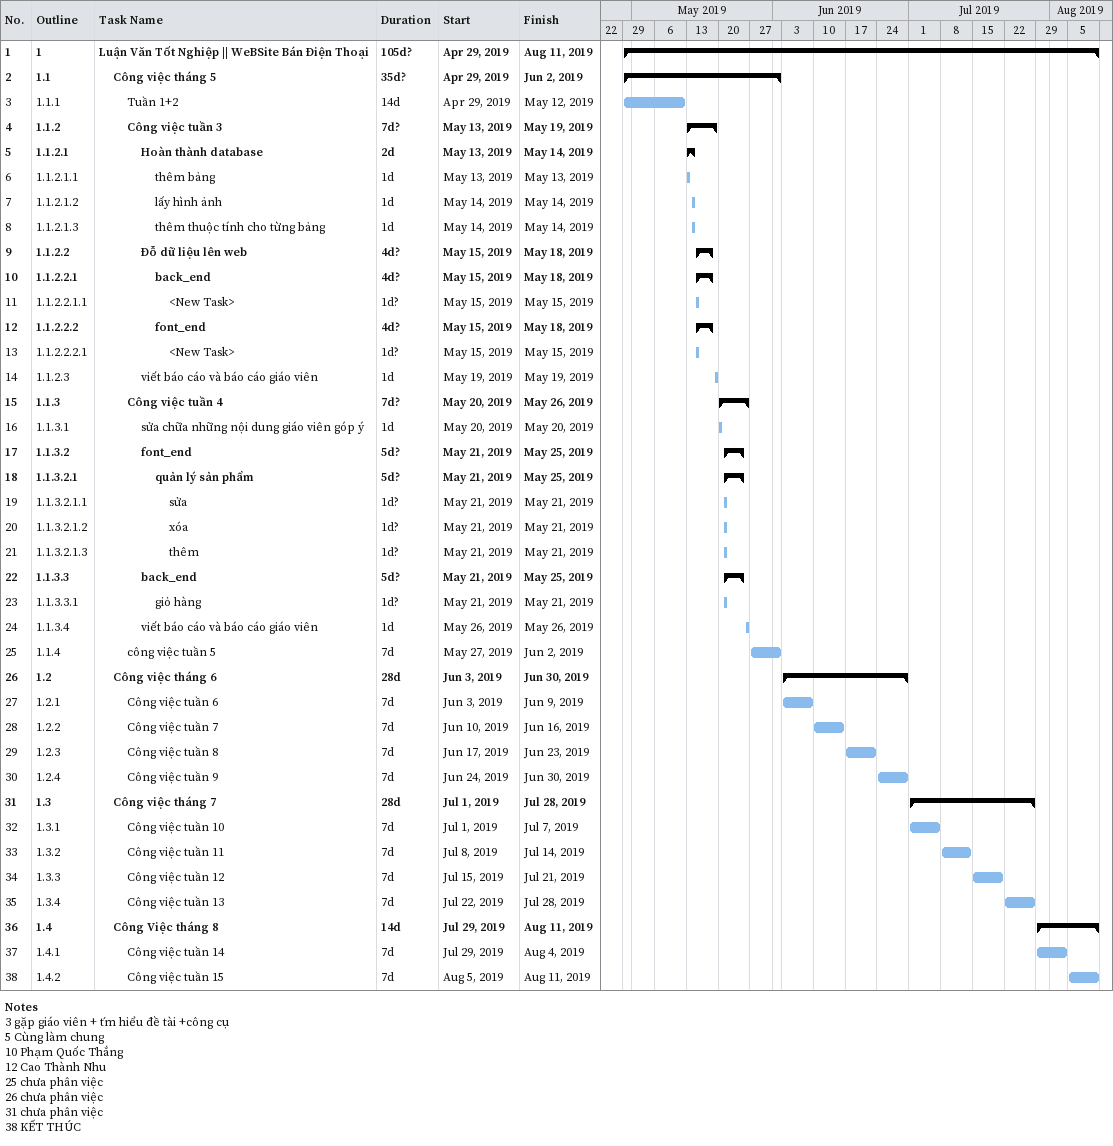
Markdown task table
| ID | WBS | Task | Duration | Start | Finish |
|---|---|---|---|---|---|
| 1 | 1 | **Luận Văn Tốt Nghiệp \|\| WeBSite Bán Điện Thoại** | 105d? | 2019-04-29 | 2019-08-11 |
| 2 | 1.1 | **Công việc tháng 5** | 35d? | 2019-04-29 | 2019-06-02 |
| 3 | 1.1.1 | Tuần 1+2 | 14d | 2019-04-29 | 2019-05-12 |
| 4 | 1.1.2 | **Công việc tuần 3** | 7d? | 2019-05-13 | 2019-05-19 |
| 5 | 1.1.2.1 | **Hoàn thành database** | 2d | 2019-05-13 | 2019-05-14 |
| 6 | 1.1.2.1.1 | thêm bảng | 1d | 2019-05-13 | 2019-05-13 |
| 7 | 1.1.2.1.2 | lấy hình ảnh | 1d | 2019-05-14 | 2019-05-14 |
| 8 | 1.1.2.1.3 | thêm thuộc tính cho từng bảng | 1d | 2019-05-14 | 2019-05-14 |
| 9 | 1.1.2.2 | **Đỗ dữ liệu lên web** | 4d? | 2019-05-15 | 2019-05-18 |
| 10 | 1.1.2.2.1 | **back_end** | 4d? | 2019-05-15 | 2019-05-18 |
| 11 | 1.1.2.2.1.1 | <New Task> | 1d? | 2019-05-15 | 2019-05-15 |
| 12 | 1.1.2.2.2 | **font_end** | 4d? | 2019-05-15 | 2019-05-18 |
| 13 | 1.1.2.2.2.1 | <New Task> | 1d? | 2019-05-15 | 2019-05-15 |
| 14 | 1.1.2.3 | viết báo cáo và báo cáo giáo viên | 1d | 2019-05-19 | 2019-05-19 |
| 15 | 1.1.3 | **Công việc tuần 4** | 7d? | 2019-05-20 | 2019-05-26 |
| 16 | 1.1.3.1 | sửa chữa những nội dung giáo viên góp ý | 1d | 2019-05-20 | 2019-05-20 |
| 17 | 1.1.3.2 | **font_end** | 5d? | 2019-05-21 | 2019-05-25 |
| 18 | 1.1.3.2.1 | **quản lý sản phẩm** | 5d? | 2019-05-21 | 2019-05-25 |
| 19 | 1.1.3.2.1.1 | sửa | 1d? | 2019-05-21 | 2019-05-21 |
| 20 | 1.1.3.2.1.2 | xóa | 1d? | 2019-05-21 | 2019-05-21 |
| 21 | 1.1.3.2.1.3 | thêm | 1d? | 2019-05-21 | 2019-05-21 |
| 22 | 1.1.3.3 | **back_end** | 5d? | 2019-05-21 | 2019-05-25 |
| 23 | 1.1.3.3.1 | giỏ hàng | 1d? | 2019-05-21 | 2019-05-21 |
| 24 | 1.1.3.4 | viết báo cáo và báo cáo giáo viên | 1d | 2019-05-26 | 2019-05-26 |
| 25 | 1.1.4 | công việc tuần 5 | 7d | 2019-05-27 | 2019-06-02 |
| 26 | 1.2 | **Công việc tháng 6** | 28d | 2019-06-03 | 2019-06-30 |
| 27 | 1.2.1 | Công việc tuần 6 | 7d | 2019-06-03 | 2019-06-09 |
| 28 | 1.2.2 | Công việc tuần 7 | 7d | 2019-06-10 | 2019-06-16 |
| 29 | 1.2.3 | Công việc tuần 8 | 7d | 2019-06-17 | 2019-06-23 |
| 30 | 1.2.4 | Công việc tuần 9 | 7d | 2019-06-24 | 2019-06-30 |
| 31 | 1.3 | **Công việc tháng 7** | 28d | 2019-07-01 | 2019-07-28 |
| 32 | 1.3.1 | Công việc tuần 10 | 7d | 2019-07-01 | 2019-07-07 |
| 33 | 1.3.2 | Công việc tuần 11 | 7d | 2019-07-08 | 2019-07-14 |
| 34 | 1.3.3 | Công việc tuần 12 | 7d | 2019-07-15 | 2019-07-21 |
| 35 | 1.3.4 | Công việc tuần 13 | 7d | 2019-07-22 | 2019-07-28 |
| 36 | 1.4 | **Công Việc tháng 8** | 14d | 2019-07-29 | 2019-08-11 |
| 37 | 1.4.1 | Công việc tuần 14 | 7d | 2019-07-29 | 2019-08-04 |
| 38 | 1.4.2 | Công việc tuần 15 | 7d | 2019-08-05 | 2019-08-11 |

Notes
- 3: gặp giáo viên + t́m hiểu đề tài +công cụ
- 5: Cùng làm chung
- 10: Phạm Quốc Thắng
- 12: Cao Thành Nhu
- 25: chưa phân việc
- 26: chưa phân việc
- 31: chưa phân việc
- 38: KẾT THÚC
